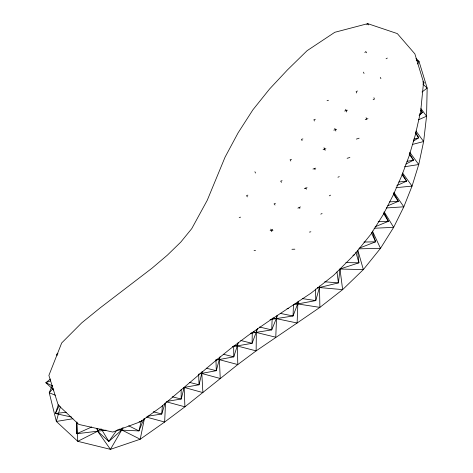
<?xml version="1.0" encoding="UTF-8"?>
<svg xmlns="http://www.w3.org/2000/svg" width="473" height="473" viewBox="0 0 473 473"><rect width="100%" height="100%" fill="white"/><g stroke="black" fill="none" stroke-linecap="round" stroke-linejoin="round"><path stroke-width="0.71" d="M76.916 421.975L76.75 433.741L106.029 430.182M252.257 332.519L252.109 343.321L232.29 346.733M297.919 301.786L297.121 323L256.135 350.871L237.783 364.565L184.913 406.815L164.651 422.022L140.209 439.228L110.44 449.35L77.773 441.321L56.346 421.455L49.257 392.744L52.243 385.288M256.378 329.592L256.135 350.871L234.525 345.278M293.461 304.511L293.053 315.988L270.059 319.588M272.17 318.305L271.727 329.9L250.607 333.246M276.622 315.816L275.771 337.208L253.504 331.786M165.515 403.055L164.651 422.022L146.234 417.05M162.393 405.373L161.736 414.041L147.635 416.234M319.795 286.159L315.775 300.591L293.532 304.701M144.383 418.782L140.209 439.228L119.775 428.97M202.225 371.423L199.032 384.791L184.163 387.411L181.206 399.029L167.004 401.364M141.415 420.426L138.95 430.921L117.357 429.927M220.034 356.784L216.297 370.696L199.63 373.771M60.402 406.739L56.346 421.455L72.931 418.735M122.211 428.024L121.632 430.099L110.44 449.35L97.627 431.252L96.965 428.473M298.67 301.2L293.053 315.988L280.247 313.374M238.38 342.446L233.786 356.849L215.753 360.172M165.154 402.978L161.736 414.041L153.246 411.735M257.619 328.41L252.109 343.321L240.704 340.489M277.681 315.201L271.727 329.9L259.529 327.014M58.392 404.622L55.382 413.526L71.6 417.068M143.981 418.706L138.95 430.921L128.686 425.789M59.208 405.598L55.382 413.526L66.226 412.237M417.7 64.009L419.013 61.407L415.956 58.333M123.104 427.551L121.632 430.099L108.814 441.433L97.627 431.252L97 428.432M423.27 84.005L424.08 82.793L422.933 81.888M116.801 430.241L108.814 441.433L101.299 428.976M354.212 254.829L370.921 234.2L383.284 214.5L393.075 195.361L401.589 176.104L409.098 156.055L415.383 134.746L420.734 110.93L423.542 82.314L414.88 53.892L397.326 33.595L367.758 23.65L334.795 32.294L307.072 50.706L287.46 69.898L269.563 89.013L252.895 109.819L238.09 132.854L225.065 157.142L207.257 200.25L191.736 228.66L180.781 242.099L167.312 255.207L151.981 268.226L100.164 307.882L81.723 322.852L61.703 342.937L48.885 375.42L58.226 405.065L78.778 424.417L112.781 432.056L140.57 421.691L161.246 406.774L213.057 362.832L230.197 348.897L248.183 335.387L267.393 322.083L310.998 293.171L333.642 275.304L354.212 254.829L352.893 255.373M366.829 24.756L367.758 23.65L368.497 24.903M53.088 388.374L49.257 392.744L55.317 395.257M364.831 52.58L365.83 51.539L366.599 52.799M423.069 83.827L424.08 82.793L422.915 81.953M270.142 230.528L271.561 230.268L272.637 229.281M419.102 115.507L422.377 112.544L420.834 110.114M100.382 428.987L97.627 431.252L77.773 441.321L76.768 422.49M50.404 379.021L45.834 382.716L53.751 390.036M422.046 92.01L427.166 88.067L419.013 61.407L416.222 60.514M297.907 208.167L300.467 206.914M413.254 141.244L418.735 137.761L415.465 132.138M386.086 58.77L387.322 58.084M304.375 188.68L307.048 187.657M320.818 214.151L322.095 213.471M419.782 113.904L422.377 112.544L420.674 110.132M329.297 195.822L330.592 195.154M405.81 164.096L413.491 160.187L409.411 153.234M373.144 99.714L374.427 99.094L373.906 97.734M275.404 203.289L274.098 203.91L275.02 204.992M357.458 90.999L356.157 91.614L356.701 92.98M91.768 426.948L76.75 433.741L76.591 422.401M396.829 185.558L406.609 181.183L402.334 173.816M337.935 177.227L339.283 176.63M418.469 119.805L426.563 116.216L427.166 88.067L422.957 84.164M387.866 205.755L398.361 201.338L393.778 193.191M365.233 119.657L367.953 118.64M375.148 226.75L388.398 221.334L383.893 212.17M347.123 158.301L349.884 157.479M312.99 169.05L315.775 168.157M247.876 195.124L246.534 195.662L247.355 196.874M50.522 380.854L45.834 382.716L52.444 385.873M356.37 139.097L359.131 138.211M359.456 248.083L375.627 241.815L372.286 231.74M282.085 180.68L280.696 181.165L281.47 182.365M347.407 110.191L344.657 111.049M57.972 353.721L56.594 354.188L57.109 355.548M323.106 149.515L325.885 148.711M327.062 100.702L328.451 100.282M291.492 159.324L290.12 159.732L290.789 161.009M333.808 130.14L336.593 129.342M413.774 139.192L418.735 137.761L415.448 133.061M315.325 119.267L313.93 119.663L314.391 121.005M302.897 138.92L301.502 139.31L302.058 140.629M412.373 144.454L423.631 141.539L426.563 116.216L420.905 108.571M239.196 217.521L240.591 217.16M317.472 288.016L338.426 282.872L339.986 269.025L358.918 262.817L357.594 250.335M309.443 232.095L310.856 231.794M287.022 308.715L288.412 308.426M406.999 161.311L413.491 160.187L409.192 154.216M404.474 166.78L418.741 164.527L423.631 141.539L415.938 131.003M398.78 182.004L406.609 181.183L401.985 174.714M396.055 187.675L412.054 186.09L418.741 164.527L409.659 152.164M291.959 249.289L294.856 249.194M389.516 201.912L398.361 201.338L393.406 194.149M386.335 207.954L403.818 206.813L412.054 186.09L402.624 173.023M139.103 421.762L140.57 421.691M374.078 228.246L393.654 227.353L403.818 206.813L393.867 192.387M378.158 221.742L388.398 221.334L383.455 213.27M358.877 248.833L380.493 248.331L393.654 227.353L384.224 211.939M363.956 242.052L375.627 241.815L371.346 232.663M254.072 250.424L255.538 250.436M345.864 262.598L358.918 262.817L355.862 252.192M324.726 281.796L338.426 282.872L336.971 271.916M317.418 287.377L342.647 289.612L363.359 269.586L380.493 248.331L372.417 231.037M302.259 298.599L315.775 300.591L315.526 289.015M295.034 303.536L319.89 307.379L342.647 289.612L339.986 269.025L363.359 269.586L357.83 250.252M272.986 317.951L297.121 323L319.89 307.379L319.476 286.106M270.686 229.133L271.561 230.268L272.956 230.588M223.362 354.247L233.786 356.849L233.662 345.97M206.263 368.183L216.297 370.696L215.948 359.681M172.213 396.782L181.206 399.029L181.129 389.651M189.354 382.361L199.032 384.791L198.654 374.072M217.225 359.102L237.783 364.565L237.357 343.108M200.386 373.102L220.241 378.495L219.277 357.452M166.271 401.784L184.913 406.815L184.163 387.411L202.899 392.596L201.735 372.05M305.647 188L306.451 189.188M299.084 207.286L299.864 208.475M314.344 168.506L315.107 169.706M325.188 150.313L323.987 147.736M254.888 171.752L255.58 173.059M335.865 131.009L334.783 128.319M380.28 77.389L380.907 78.654M346.632 111.959L345.698 109.275M363.465 72.144L364.039 73.475M366.084 117.724L366.581 119.107M271.561 230.268L271.78 231.717"/></g></svg>
